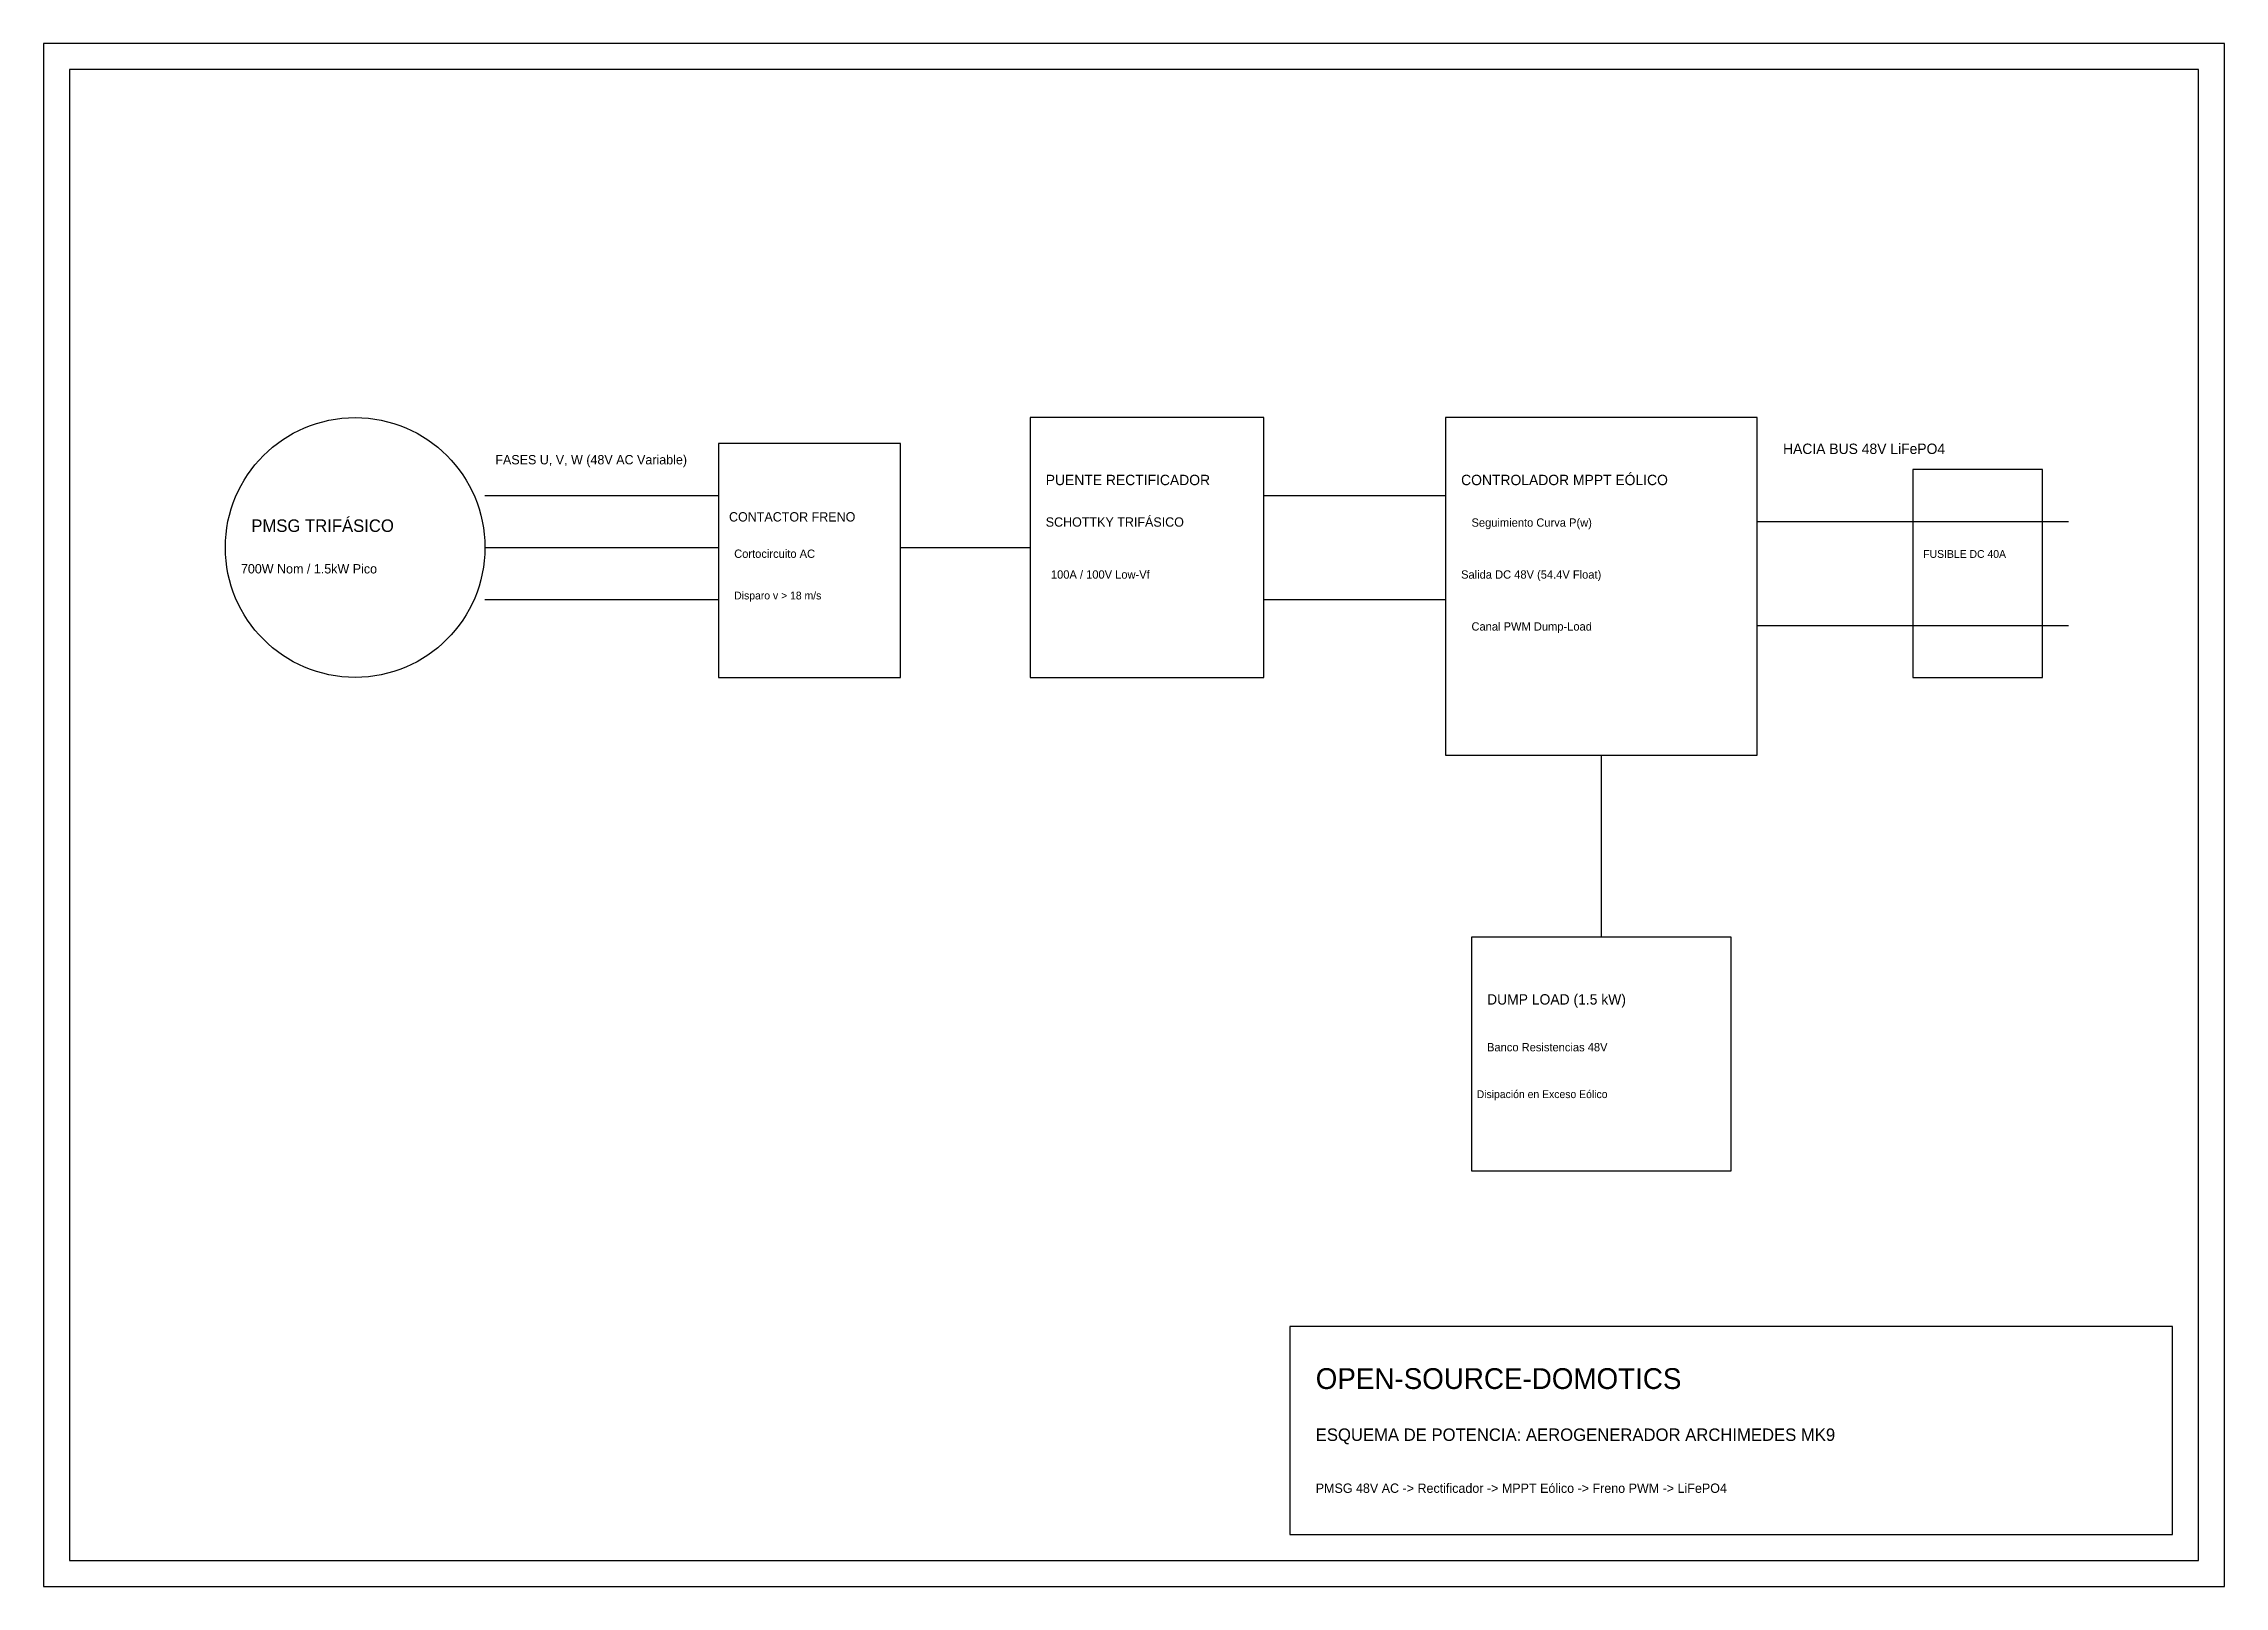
# Model space of a CAD drawing. Extents: x 0 to 420, y 0 to 297.
import ezdxf

# ---------------------------------------------------------------- set-up
doc = ezdxf.new("R2010")
doc.units = 0
for name, color, linetype in [('CONTROL_DOMOTICA', 6, 'CONTINUOUS'), ('DUMP_LOAD_FRENO', 2, 'CONTINUOUS'), ('LINEAS_AC_TRIFASICAS', 1, 'CONTINUOUS'), ('LINEAS_DC_BATERIA', 3, 'CONTINUOUS'), ('MARCO_ROTULO', 7, 'CONTINUOUS'), ('RECTIFICACION_Y_MPPT', 4, 'CONTINUOUS'), ('TEXTO_ROTULOS', 7, 'CONTINUOUS')]:
    doc.layers.add(name, color=color, linetype=linetype)

msp = doc.modelspace()

# ---------------------------------------------------------------- linework, layer by layer
at = {"layer": 'CONTROL_DOMOTICA'}
for p, q in [((165, 220), (130, 220)), ((130, 220), (130, 175)), ((165, 175), (165, 220)), ((130, 175), (165, 175))]:
    msp.add_line(p, q, dxfattribs=at)
at = {"layer": 'DUMP_LOAD_FRENO'}
for p, q in [((300, 160), (300, 125)), ((325, 125), (275, 125)), ((275, 125), (275, 80)), ((325, 80), (325, 125)), ((275, 80), (325, 80))]:
    msp.add_line(p, q, dxfattribs=at)
at = {"layer": 'LINEAS_AC_TRIFASICAS'}
for p, q in [((85, 210), (130, 210)), ((85, 200), (130, 200)), ((165, 200), (190, 200)), ((85, 190), (130, 190))]:
    msp.add_line(p, q, dxfattribs=at)
msp.add_circle((60, 200), 25, dxfattribs=at)
at = {"layer": 'LINEAS_DC_BATERIA'}
for p, q in [((385, 215), (360, 215)), ((360, 215), (360, 175)), ((385, 175), (385, 215)), ((235, 210), (270, 210)), ((330, 205), (390, 205)), ((235, 190), (270, 190)), ((330, 185), (390, 185)), ((360, 175), (385, 175))]:
    msp.add_line(p, q, dxfattribs=at)
at = {"layer": 'MARCO_ROTULO'}
for p, q in [((420, 297), (0, 297)), ((0, 297), (0, 0)), ((420, 0), (420, 297)), ((415, 292), (5, 292)), ((5, 292), (5, 5)), ((415, 5), (415, 292)), ((410, 50), (240, 50)), ((240, 50), (240, 10)), ((410, 10), (410, 50)), ((240, 10), (410, 10)), ((5, 5), (415, 5)), ((0, 0), (420, 0))]:
    msp.add_line(p, q, dxfattribs=at)
at = {"layer": 'RECTIFICACION_Y_MPPT'}
for p, q in [((235, 225), (190, 225)), ((190, 225), (190, 175)), ((235, 175), (235, 225)), ((330, 225), (270, 225)), ((270, 225), (270, 160)), ((330, 160), (330, 225)), ((190, 175), (235, 175)), ((270, 160), (330, 160))]:
    msp.add_line(p, q, dxfattribs=at)

# ---------------------------------------------------------------- texts
at = {"layer": 'TEXTO_ROTULOS'}
for s, height, p in [('HACIA BUS 48V LiFePO4', 2, (335, 218)), ('FASES U, V, W (48V AC Variable)', 1.8, (87, 216)), ('CONTROLADOR MPPT EÓLICO', 2, (273, 212)), ('PUENTE RECTIFICADOR', 2, (193, 212)), ('PMSG TRIFÁSICO', 2.4, (40, 203)), ('CONTACTOR FRENO', 1.8, (132, 205)), ('SCHOTTKY TRIFÁSICO', 1.8, (193, 204)), ('Seguimiento Curva P(w)', 1.6, (275, 204)), ('Cortocircuito AC', 1.6, (133, 198)), ('FUSIBLE DC 40A', 1.5, (362, 198)), ('700W Nom / 1.5kW Pico', 1.8, (38, 195)), ('100A / 100V Low-Vf', 1.6, (194, 194)), ('Salida DC 48V (54.4V Float)', 1.6, (273, 194)), ('Disparo v > 18 m/s', 1.5, (133, 190)), ('Canal PWM Dump-Load', 1.6, (275, 184)), ('DUMP LOAD (1.5 kW)', 2, (278, 112)), ('Banco Resistencias 48V', 1.6, (278, 103)), ('Disipación en Exceso Eólico', 1.5, (276, 94)), ('OPEN-SOURCE-DOMOTICS', 4, (245, 38)), ('ESQUEMA DE POTENCIA: AEROGENERADOR ARCHIMEDES MK9', 2.4, (245, 28)), ('PMSG 48V AC -> Rectificador -> MPPT Eólico -> Freno PWM -> LiFePO4', 1.8, (245, 18))]:
    msp.add_text(s, height=height, dxfattribs=at).set_placement(p)

doc.saveas('drawing.dxf')
